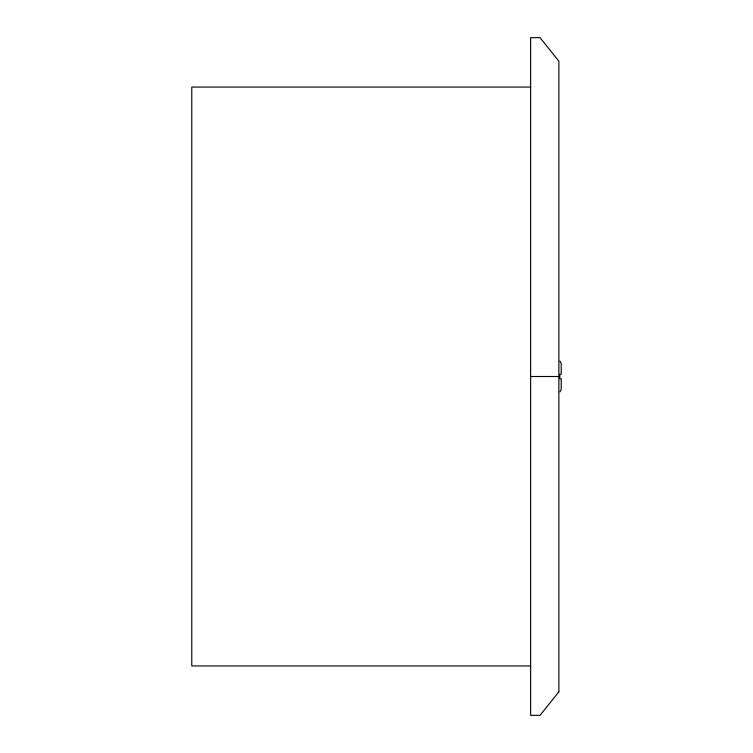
<?xml version="1.0" encoding="UTF-8"?>
<svg xmlns="http://www.w3.org/2000/svg" width="753" height="753" viewBox="0 0 753 753"><rect width="100%" height="100%" fill="white"/><g stroke="black" fill="none" stroke-linecap="round" stroke-linejoin="round"><path stroke-width="1.13" d="M530.63 87.066L191.78 87.066L191.78 665.934L530.63 665.934M559.997 361.082L561.22 363.614L561.22 374.241L559.827 374.241L559.827 378.759L561.22 378.759L561.22 389.386L559.997 391.918M530.63 376.5L558.867 376.5M558.867 691.819L540.042 715.35L530.63 715.35L530.63 37.65L540.042 37.65L558.867 61.181L558.867 691.819"/></g></svg>
